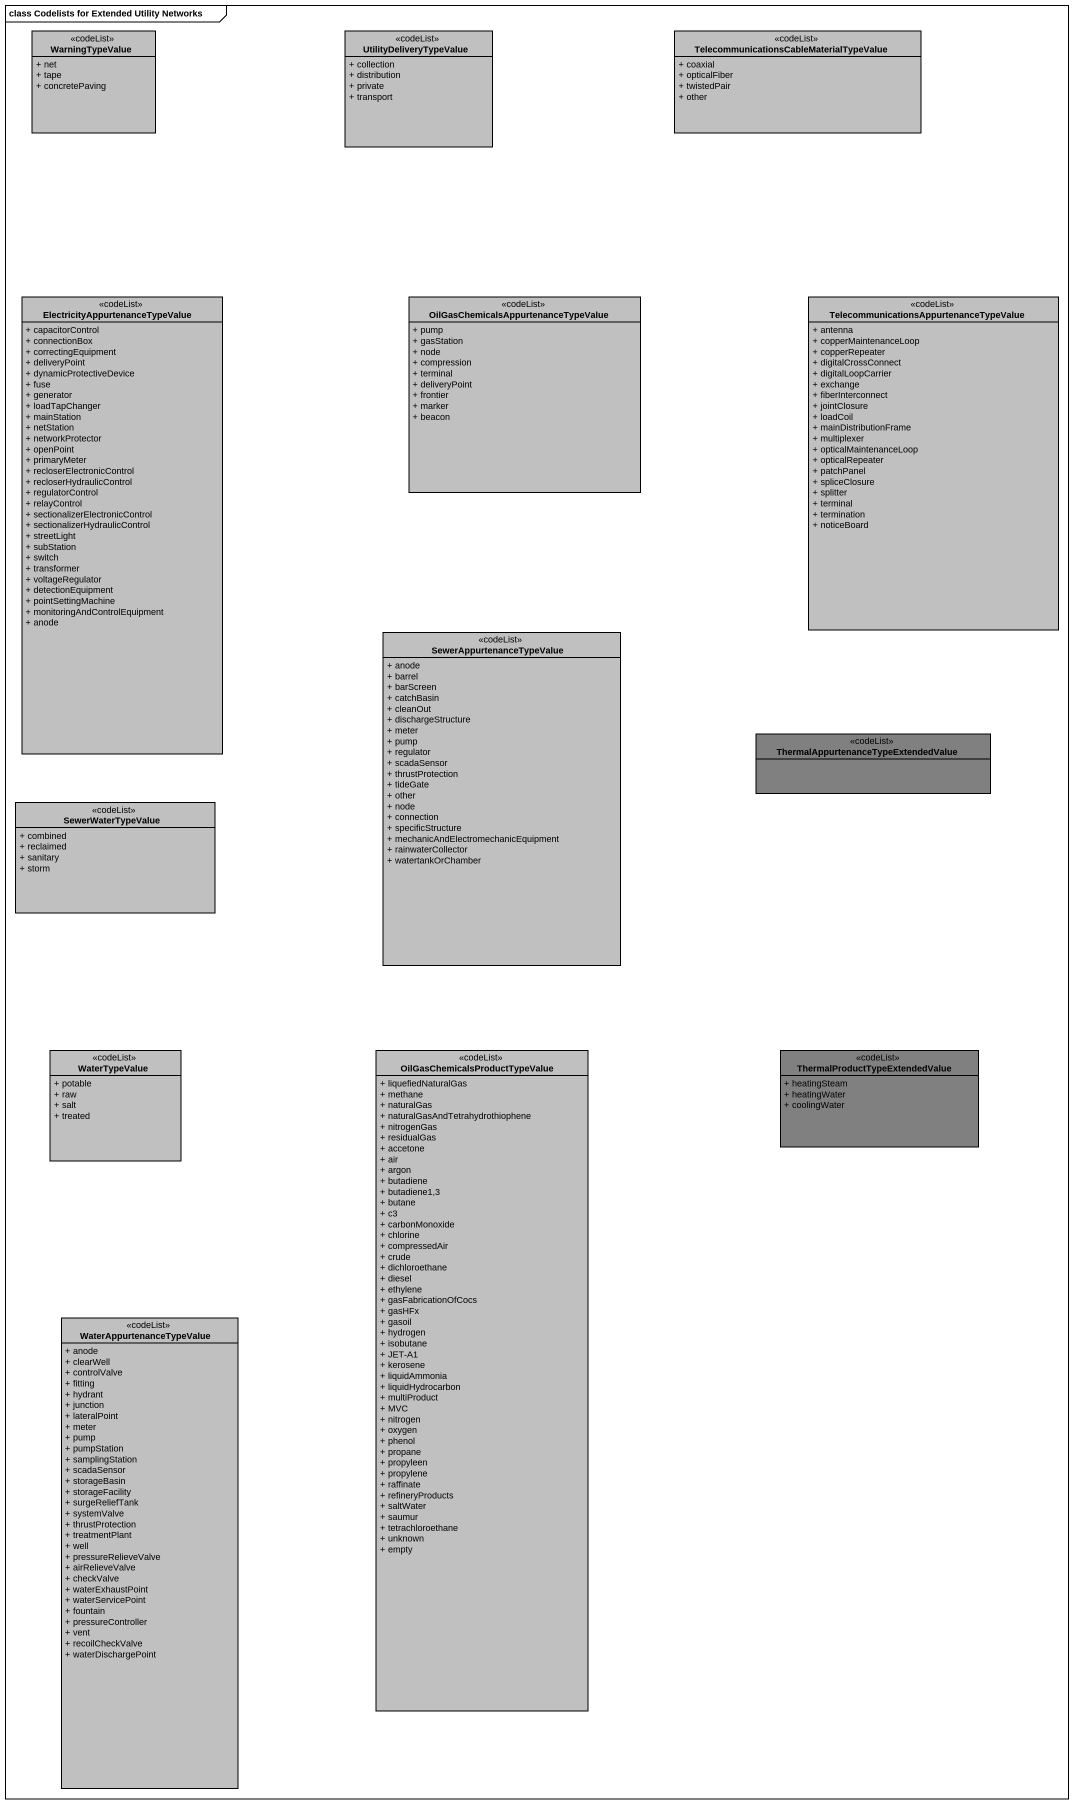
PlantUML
@startuml
mainframe class Codelists for Extended Utility Networks
hide circle
hide empty members
skinparam classAttributeIconSize 0
class WarningTypeValue <<codeList>> #C0C0C0 {
  + net
  + tape
  + concretePaving
}
class UtilityDeliveryTypeValue <<codeList>> #C0C0C0 {
  + collection
  + distribution
  + private
  + transport
}
class "TelecommunicationsCableMaterialTypeValue" as TelecommunicationsCableMater <<codeList>> #C0C0C0 {
  + coaxial
  + opticalFiber
  + twistedPair
  + other
}
class "ElectricityAppurtenanceTypeValue" as ElectricityAppurtenanceTypeV <<codeList>> #C0C0C0 {
  + capacitorControl
  + connectionBox
  + correctingEquipment
  + deliveryPoint
  + dynamicProtectiveDevice
  + fuse
  + generator
  + loadTapChanger
  + mainStation
  + netStation
  + networkProtector
  + openPoint
  + primaryMeter
  + recloserElectronicControl
  + recloserHydraulicControl
  + regulatorControl
  + relayControl
  + sectionalizerElectronicControl
  + sectionalizerHydraulicControl
  + streetLight
  + subStation
  + switch
  + transformer
  + voltageRegulator
  + detectionEquipment
  + pointSettingMachine
  + monitoringAndControlEquipment
  + anode
}
class "OilGasChemicalsAppurtenanceTypeValue" as OilGasChemicalsAppurtenanceT <<codeList>> #C0C0C0 {
  + pump
  + gasStation
  + node
  + compression
  + terminal
  + deliveryPoint
  + frontier
  + marker
  + beacon
}
class "TelecommunicationsAppurtenanceTypeValue" as TelecommunicationsAppurtenan <<codeList>> #C0C0C0 {
  + antenna
  + copperMaintenanceLoop
  + copperRepeater
  + digitalCrossConnect
  + digitalLoopCarrier
  + exchange
  + fiberInterconnect
  + jointClosure
  + loadCoil
  + mainDistributionFrame
  + multiplexer
  + opticalMaintenanceLoop
  + opticalRepeater
  + patchPanel
  + spliceClosure
  + splitter
  + terminal
  + termination
  + noticeBoard
}
class SewerAppurtenanceTypeValue <<codeList>> #C0C0C0 {
  + anode
  + barrel
  + barScreen
  + catchBasin
  + cleanOut
  + dischargeStructure
  + meter
  + pump
  + regulator
  + scadaSensor
  + thrustProtection
  + tideGate
  + other
  + node
  + connection
  + specificStructure
  + mechanicAndElectromechanicEquipment
  + rainwaterCollector
  + watertankOrChamber
}
class "ThermalAppurtenanceTypeExtendedValue" as ThermalAppurtenanceTypeExten <<codeList>> #808080
class SewerWaterTypeValue <<codeList>> #C0C0C0 {
  + combined
  + reclaimed
  + sanitary
  + storm
}
class WaterTypeValue <<codeList>> #C0C0C0 {
  + potable
  + raw
  + salt
  + treated
}
class "OilGasChemicalsProductTypeValue" as OilGasChemicalsProductTypeVa <<codeList>> #C0C0C0 {
  + liquefiedNaturalGas
  + methane
  + naturalGas
  + naturalGasAndTetrahydrothiophene
  + nitrogenGas
  + residualGas
  + accetone
  + air
  + argon
  + butadiene
  + butadiene1,3
  + butane
  + c3
  + carbonMonoxide
  + chlorine
  + compressedAir
  + crude
  + dichloroethane
  + diesel
  + ethylene
  + gasFabricationOfCocs
  + gasHFx
  + gasoil
  + hydrogen
  + isobutane
  + JET-A1
  + kerosene
  + liquidAmmonia
  + liquidHydrocarbon
  + multiProduct
  + MVC
  + nitrogen
  + oxygen
  + phenol
  + propane
  + propyleen
  + propylene
  + raffinate
  + refineryProducts
  + saltWater
  + saumur
  + tetrachloroethane
  + unknown
  + empty
}
class "ThermalProductTypeExtendedValue" as ThermalProductTypeExtendedVa <<codeList>> #808080 {
  + heatingSteam
  + heatingWater
  + coolingWater
}
class WaterAppurtenanceTypeValue <<codeList>> #C0C0C0 {
  + anode
  + clearWell
  + controlValve
  + fitting
  + hydrant
  + junction
  + lateralPoint
  + meter
  + pump
  + pumpStation
  + samplingStation
  + scadaSensor
  + storageBasin
  + storageFacility
  + surgeReliefTank
  + systemValve
  + thrustProtection
  + treatmentPlant
  + well
  + pressureRelieveValve
  + airRelieveValve
  + checkValve
  + waterExhaustPoint
  + waterServicePoint
  + fountain
  + pressureController
  + vent
  + recoilCheckValve
  + waterDischargePoint
}
@enduml
